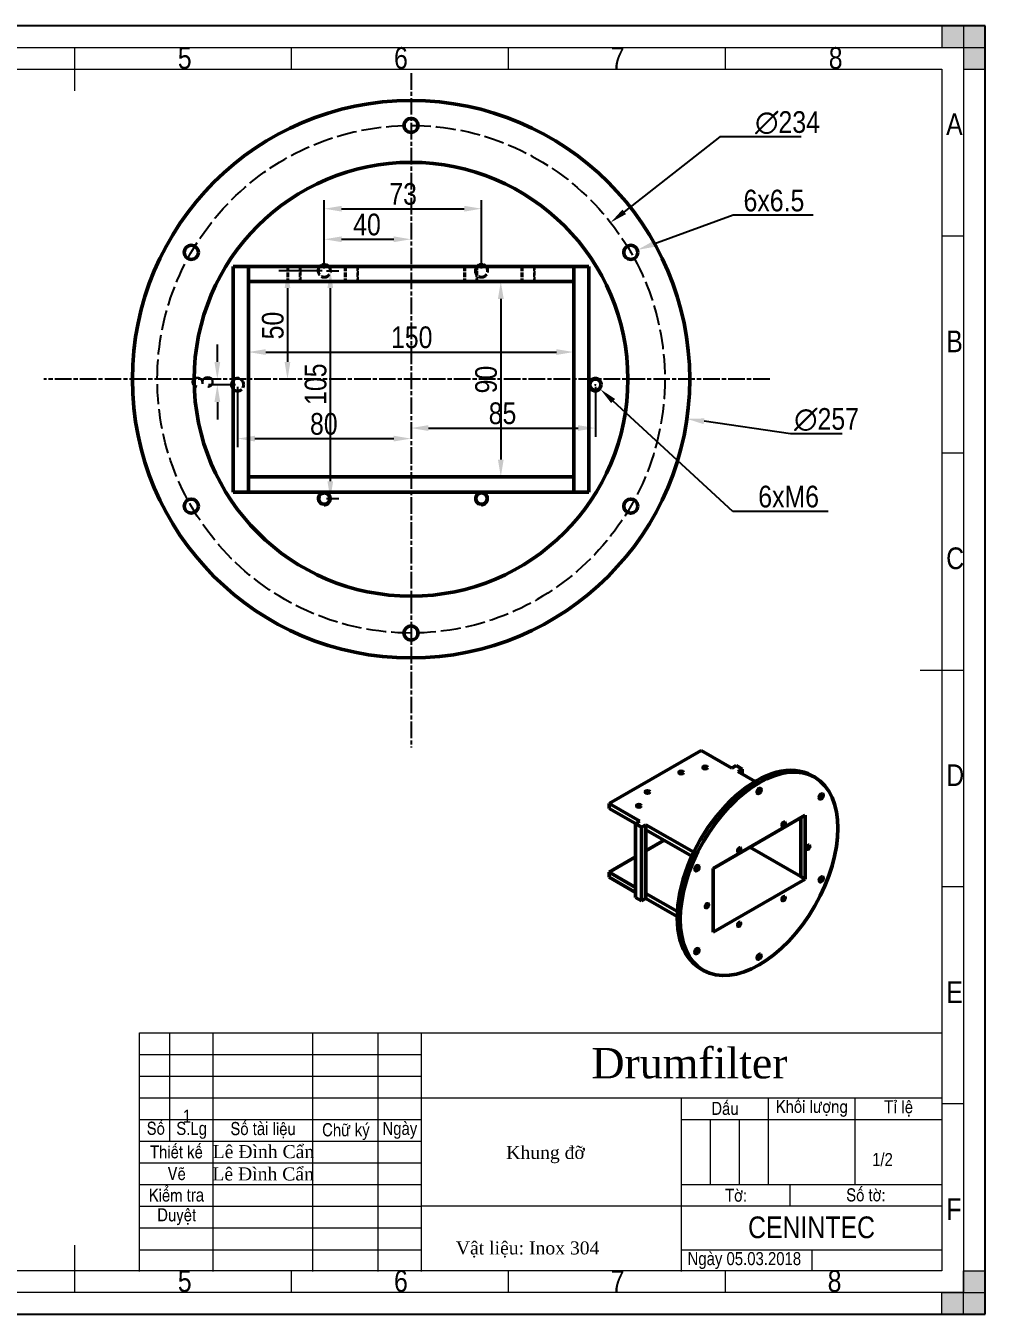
# Model space of a CAD drawing. Header units: millimetres. Extents: x 0 to 840, y 0 to 594.
# Drawn here: x 398 to 840, y 0 to 594 of the extents above; entities that cross this region are included whole.
import ezdxf

# ---------------------------------------------------------------- set-up
doc = ezdxf.new("R2010")
doc.units = ezdxf.units.MM
doc.header["$LTSCALE"] = 2
doc.linetypes.add('CHAIN', pattern=[0.7087, 0.4724, -0.0591, 0.1181, -0.0591])
doc.linetypes.add('DASHED', pattern=[0.2067, 0.1654, -0.0413])
for name, color, linetype, lineweight in [('Border (ANSI)', 7, 'Continuous', 70), ('Center Mark (ANSI)', 7, 'Continuous', 25), ('Co ban', 7, 'Continuous', 50), ('Dimension (ANSI)', 7, 'Continuous', 25), ('Hidden Narrow (ANSI)', 7, 'DASHED', 25), ('Sketch Geometry (ANSI)', 7, 'Continuous', 25), ('Symbol (ANSI)', 7, 'Continuous', 25)]:
    doc.layers.add(name, color=color, linetype=linetype, lineweight=lineweight)
for name, color, linetype, lineweight, true_color in [('Khung ban ve', 5, 'Continuous', 15, 0x0000ff), ('Manh', 7, 'DASHED', 25, 0x008000), ('Manh khung ten', 7, 'Continuous', 15, 0x994c4c), ('Net chu', 30, 'Continuous', 15, 0xff7f00), ('THIN', 5, 'Continuous', 15, 0x0000ff)]:
    doc.layers.add(name, color=color, linetype=linetype, lineweight=lineweight, true_color=true_color)
doc.styles.add('Linh_50', font='')
doc.styles.add('Note Text (ANSI)', font='')
doc.styles.add('StandardAM_ANSI', font='')
doc.styles.get('Linh_50').set_extended_font_data('VNI-Helve-Condense')
doc.styles.get('Note Text (ANSI)').set_extended_font_data('VNI-Helve-Condense')
doc.styles.get('StandardAM_ANSI').set_extended_font_data('VNI-Helve-Condense')
doc.dimstyles.new('Default - mm (ANSI)', dxfattribs={"dimscale": 2, "dimtxt": 5, "dimasz": 4, "dimexe": 2, "dimexo": 0.5, "dimgap": 0.8, "dimtad": 1, "dimtoh": 1, "dimdec": 0, "dimrnd": 1e-08, "dimzin": 4, "dimdsep": 46, "dimtxsty": 'StandardAM_ANSI', "dimcen": 0.09, "dimdle": 10, "dimclrd": 256, "dimclre": 256, "dimclrt": 256, "dimadec": 1, "dimazin": 1, "dimtfac": 0.61, "dimtofl": 0, "dimtmove": 0, "dimatfit": 3, "dimldrblk": 'DOT', "dimfxl": 1, "dimtolj": 1, "dimtzin": 4, "dimlwd": -1, "dimlwe": -1, "dimarcsym": 0})

# ---------------------------------------------------------------- blocks, each defined once
blk = doc.blocks.new('Borders A3_Thuong')
at = {"layer": 'THIN'}
for points in [[(420, 292), (420, 297), (410, 297), (410, 292)], [(420, 297), (415, 297), (415, 287), (420, 287)], [(415, 0), (415, 10), (420, 10), (420, 0)], [(420, 0), (410, 0), (410, 5), (420, 5)]]:
    blk.add_hatch(color=256, dxfattribs=at).paths.add_polyline_path(points)
at = {"layer": 'Khung ban ve'}
for p, q in [((210, 292), (210, 282)), ((20, 287), (410, 287)), ((410, 287), (410, 10)), ((405, 148.5), (415, 148.5)), ((225, 64.88), (410.02, 64.88)), ((225, 9.88), (225, 64.88)), ((232, 39.88), (232, 64.88)), ((242, 9.88), (242, 64.88)), ((265, 9.88), (265, 64.88)), ((280, 9.88), (280, 64.88)), ((290, 9.88), (290, 64.88)), ((410, 59.88), (410.02, 59.88)), ((410, 54.88), (410.02, 54.88)), ((225, 49.88), (410.02, 49.88)), ((350, 9.88), (350, 49.88)), ((370, 29.88), (370, 49.88)), ((390, 29.88), (390, 49.88)), ((225, 44.88), (290, 44.88)), ((350, 44.88), (410.02, 44.88)), ((225, 39.88), (290, 39.88)), ((410, 39.88), (410.02, 39.88)), ((410, 34.88), (410.02, 34.88)), ((350, 29.88), (410.02, 29.88)), ((375, 24.88), (375, 29.88)), ((410, 24.88), (290, 24.88)), ((410, 19.88), (410.02, 19.88)), ((210, 15.93), (210, 5)), ((410, 10), (20, 10))]:
    blk.add_line(p, q, dxfattribs=at)
at = {"layer": 'Manh khung ten', "lineweight": 25}
for p, q in [((420, 297), (0, 297)), ((420, 0), (420, 297)), ((0, 0), (420, 0))]:
    blk.add_line(p, q, dxfattribs=at)
at = {"layer": 'Manh khung ten'}
for p, q in [((0, 297), (420, 297)), ((420, 297), (420, 0)), ((15, 292), (415, 292)), ((260, 292), (260, 287)), ((310, 292), (310, 287)), ((360, 292), (360, 287)), ((415, 292), (415, 5)), ((414.97, 248.54), (409.98, 248.54)), ((414.98, 198.5), (410, 198.5)), ((414.98, 98.5), (410, 98.5)), ((225, 59.88), (290, 59.88)), ((225, 54.88), (290, 54.88)), ((415, 48.46), (410.02, 48.46)), ((356.67, 29.88), (356.67, 44.88)), ((363.33, 29.88), (363.33, 44.88)), ((225, 34.88), (290, 34.88)), ((225, 29.88), (290, 29.88)), ((225, 24.88), (290, 24.88)), ((225, 19.88), (290, 19.88)), ((225, 14.88), (290, 14.88)), ((350, 14.88), (410.02, 14.88)), ((380.01, 14.88), (380.01, 10)), ((260, 10), (260, 5)), ((310, 10), (310, 5)), ((360, 10), (360, 5)), ((415, 5), (15, 5)), ((420, 0), (0, 0))]:
    blk.add_line(p, q, dxfattribs=at)
at = {"layer": 'THIN'}
for p, q in [((420, 297), (410, 297)), ((410, 297), (410, 292)), ((420, 297), (415, 297)), ((415, 297), (415, 287)), ((420, 292), (420, 297)), ((420, 287), (420, 297)), ((410, 292), (420, 292)), ((415, 287), (420, 287)), ((415, 0), (415, 10)), ((415, 10), (420, 10)), ((420, 10), (420, 0)), ((410, 0), (410, 5)), ((410, 5), (420, 5)), ((420, 5), (420, 0)), ((420, 0), (410, 0)), ((420, 0), (415, 0))]:
    blk.add_line(p, q, dxfattribs=at)
at = {"layer": 'Border (ANSI)', "style": 'Note Text (ANSI)'}
for s, insert, char_height, width, attachment_point in [('\\fTimes New Roman|b0|i0;\\H7.0000;Drumfilter', (351.81, 57.82), 7, 59.8872, 5), ('Daáu', (360, 47.42), 3, 19.9371, 5), ('Khoái löôïng', (379.99, 47.45), 3, 19.9371, 5), ('Tæ leä', (400.02, 47.45), 3, 19.9948, 5), ('Soá', (228.76, 42.83), 3, 7.075, 5), ('Soá taøi lieäu', (253.49, 42.42), 3, 22.8599, 5), ('S.Lg', (237.02, 42.38), 3, 10.0576, 5), ('Chöõ kyù', (272.6, 42.08), 3, 15.0245, 5), ('Ngaøy', (285.03, 42.38), 3, 10.0163, 5), ('Thieát keá', (233.51, 37.41), 3, 16.9679, 5), ('\\fTimes New Roman|b0|i0;\\H3.0000;Lê Đình Cẩn', (253.58, 37.46), 3, 23.4118, 5), ('Veõ', (233.58, 32.4), 3, 17.0139, 5), ('\\fTimes New Roman|b0|i0;\\H3.0000;Lê Đình Cẩn', (253.51, 32.32), 3, 23.4118, 5), ('Kieåm tra', (233.51, 27.45), 3, 16.9779, 5), ('Tôø:', (362.55, 27.41), 3, 24.9188, 5), ('Soá tôø:', (392.49, 27.48), 3, 34.8305, 5), ('Duyeät', (233.58, 22.47), 3, 16.9779, 5), ('\\fVNI-Helve-Condense|b0|i0;\\H5.0000;CENINTEC', (379.95, 20), 5, 59.8872, 5), ('\\fVNI-Helve-Condense|b0|i0;Ngaøy 05.03.2018', (351.37, 12.37), 3, 30.0083, 4)]:
    blk.add_mtext(s, dxfattribs=dict(at, insert=insert, char_height=char_height, width=width, attachment_point=attachment_point))
at = {"layer": 'Net chu', "style": 'Linh_50'}
for s, p in [('5', (233.84, 287.08)), ('6', (283.69, 287.08)), ('7', (333.67, 287.08)), ('8', (383.92, 287.08)), ('A', (410.98, 271.79)), ('B', (411, 221.75)), ('C', (411, 171.75)), ('D', (411, 121.75)), ('E', (411.02, 71.72)), ('F', (411.02, 21.72)), ('5', (233.84, 5.16)), ('6', (283.69, 5.16)), ('7', (333.67, 5.16)), ('8', (383.67, 5.16))]:
    blk.add_text(s, height=5, dxfattribs=at).set_placement(p)
blk = doc.blocks.new('*D5')
at = {"layer": 'Defpoints', "color": 0, "transparency": 16777216}
for p in [(448.02, 449.29), (702.42, 412.8)]:
    blk.add_point(p, dxfattribs=at)
at = {"layer": 'Dimension (ANSI)', "transparency": 16777216}
for p, q in [((575.04, 431.04), (575.4, 431.04)), ((575.22, 430.86), (575.22, 431.22)), ((750.25, 405.93), (710.33, 411.66)), ((774.06, 405.93), (750.25, 405.93))]:
    blk.add_line(p, q, dxfattribs=at)
blk.add_solid([(710.52, 412.98), (710.14, 410.34), (702.42, 412.8)], dxfattribs=at)
at = {"layer": 'Dimension (ANSI)', "color": 150, "true_color": 0x0080ff, "transparency": 16777216, "insert": (751.85, 417.75), "char_height": 10, "attachment_point": 1, "style": 'StandardAM_ANSI'}
blk.add_mtext('\\A1;∅257', dxfattribs=at)
blk = doc.blocks.new('_Dot')
at = {"color": 0, "linetype": 'ByBlock', "lineweight": -2}
blk.add_line((-0.5, 0), (-1, 0), dxfattribs=at)
at = {"color": 0, "linetype": 'ByBlock', "const_width": 0.5}
blk.add_lwpolyline([(-0.25, 0, 1), (0.25, 0, 1)], format="xyb", close=True, dxfattribs=at)
blk = doc.blocks.new('*D16')
at = {"layer": 'Defpoints', "color": 0, "transparency": 16777216}
for p in [(667.25, 503.29), (483.19, 358.8)]:
    blk.add_point(p, dxfattribs=at)
at = {"layer": 'Dimension (ANSI)', "transparency": 16777216}
for p, q in [((717.58, 542.8), (673.54, 508.23)), ((755.15, 542.8), (717.58, 542.8)), ((575.04, 431.04), (575.4, 431.04)), ((575.22, 430.86), (575.22, 431.22))]:
    blk.add_line(p, q, dxfattribs=at)
blk.add_solid([(672.72, 509.28), (674.36, 507.18), (667.25, 503.29)], dxfattribs=at)
at = {"layer": 'Dimension (ANSI)', "color": 150, "true_color": 0x0080ff, "transparency": 16777216, "insert": (733.84, 554.62), "char_height": 10, "attachment_point": 1, "style": 'StandardAM_ANSI'}
blk.add_mtext('\\A1;∅234', dxfattribs=at)
blk = doc.blocks.new('*D17')
at = {"layer": 'Defpoints', "color": 0, "transparency": 16777216}
for p in [(673.49, 488.44), (679.6, 490.65)]:
    blk.add_point(p, dxfattribs=at)
at = {"layer": 'Dimension (ANSI)', "transparency": 16777216}
for p, q in [((723.77, 506.61), (687.12, 493.37)), ((760.59, 506.61), (723.77, 506.61)), ((676.36, 489.54), (676.72, 489.54)), ((676.54, 489.36), (676.54, 489.72))]:
    blk.add_line(p, q, dxfattribs=at)
blk.add_solid([(686.67, 494.62), (687.58, 492.11), (679.6, 490.65)], dxfattribs=at)
at = {"layer": 'Dimension (ANSI)', "color": 150, "true_color": 0x0080ff, "transparency": 16777216, "insert": (725.37, 518.43), "char_height": 10, "attachment_point": 1, "style": 'StandardAM_ANSI'}
blk.add_mtext('\\A1; \\fVNI-Helve-Condense|b0|i0;\\H10.0000;6x6.5', dxfattribs=at)
blk = doc.blocks.new('*D18')
at = {"layer": 'Defpoints', "color": 0, "transparency": 16777216}
for p in [(500.22, 443.57), (650.22, 443.57), (650.22, 443.57)]:
    blk.add_point(p, dxfattribs=at)
at = {"layer": 'Dimension (ANSI)', "transparency": 16777216}
blk.add_line((508.22, 443.57), (642.22, 443.57), dxfattribs=at)
for points in [[(508.22, 444.91), (508.22, 442.24), (500.22, 443.57)], [(642.22, 444.91), (642.22, 442.24), (650.22, 443.57)]]:
    blk.add_solid(points, dxfattribs=at)
at = {"layer": 'Dimension (ANSI)', "color": 150, "true_color": 0x0080ff, "transparency": 16777216, "insert": (565.98, 455.39), "char_height": 10, "attachment_point": 1, "style": 'StandardAM_ANSI'}
blk.add_mtext('\\A1;150', dxfattribs=at)
blk = doc.blocks.new('*D19')
at = {"layer": 'Defpoints', "color": 0, "transparency": 16777216}
for p in [(616.61, 476.04), (616.61, 386.04), (616.61, 386.04)]:
    blk.add_point(p, dxfattribs=at)
at = {"layer": 'Dimension (ANSI)', "transparency": 16777216}
blk.add_line((616.61, 468.04), (616.61, 394.04), dxfattribs=at)
for points in [[(615.28, 468.04), (617.95, 468.04), (616.61, 476.04)], [(615.28, 394.04), (617.95, 394.04), (616.61, 386.04)]]:
    blk.add_solid(points, dxfattribs=at)
at = {"layer": 'Dimension (ANSI)', "color": 150, "true_color": 0x0080ff, "transparency": 16777216, "insert": (604.8, 424.52), "char_height": 10, "attachment_point": 1, "rotation": 90, "style": 'StandardAM_ANSI'}
blk.add_mtext('\\A1;90', dxfattribs=at)
blk = doc.blocks.new('*D24')
at = {"layer": 'Defpoints', "color": 0, "transparency": 16777216}
for p in [(607.72, 509.66), (535.22, 481.04), (607.72, 481.04)]:
    blk.add_point(p, dxfattribs=at)
at = {"layer": 'Dimension (ANSI)', "transparency": 16777216}
for p, q in [((535.22, 482.04), (535.22, 513.66)), ((607.72, 482.04), (607.72, 513.66)), ((543.22, 509.66), (599.72, 509.66))]:
    blk.add_line(p, q, dxfattribs=at)
for points in [[(543.22, 510.99), (543.22, 508.32), (535.22, 509.66)], [(599.72, 510.99), (599.72, 508.32), (607.72, 509.66)]]:
    blk.add_solid(points, dxfattribs=at)
at = {"layer": 'Dimension (ANSI)', "color": 150, "true_color": 0x0080ff, "transparency": 16777216, "insert": (565.18, 521.47), "char_height": 10, "attachment_point": 1, "style": 'StandardAM_ANSI'}
blk.add_mtext('\\A1;73', dxfattribs=at)
blk = doc.blocks.new('*D25')
at = {"layer": 'Defpoints', "color": 0, "transparency": 16777216}
for p in [(575.22, 495.57), (535.22, 481.04), (575.22, 431.04)]:
    blk.add_point(p, dxfattribs=at)
at = {"layer": 'Dimension (ANSI)', "transparency": 16777216}
for p, q in [((535.22, 482.04), (535.22, 499.57)), ((543.22, 495.57), (567.22, 495.57))]:
    blk.add_line(p, q, dxfattribs=at)
for points in [[(543.22, 496.9), (543.22, 494.23), (535.22, 495.57)], [(567.22, 496.9), (567.22, 494.23), (575.22, 495.57)]]:
    blk.add_solid(points, dxfattribs=at)
at = {"layer": 'Dimension (ANSI)', "color": 150, "true_color": 0x0080ff, "transparency": 16777216, "insert": (548.54, 507.38), "char_height": 10, "attachment_point": 1, "style": 'StandardAM_ANSI'}
blk.add_mtext('\\A1;40', dxfattribs=at)
blk = doc.blocks.new('*D26')
at = {"layer": 'Defpoints', "color": 0, "transparency": 16777216}
for p in [(535.22, 481.04), (535.22, 376.04), (537.99, 376.04)]:
    blk.add_point(p, dxfattribs=at)
at = {"layer": 'Dimension (ANSI)', "transparency": 16777216}
for p, q in [((536.22, 481.04), (541.99, 481.04)), ((537.99, 473.04), (537.99, 384.04)), ((536.22, 376.04), (541.99, 376.04))]:
    blk.add_line(p, q, dxfattribs=at)
for points in [[(536.66, 473.04), (539.32, 473.04), (537.99, 481.04)], [(536.66, 384.04), (539.32, 384.04), (537.99, 376.04)]]:
    blk.add_solid(points, dxfattribs=at)
at = {"layer": 'Dimension (ANSI)', "color": 150, "true_color": 0x0080ff, "transparency": 16777216, "insert": (526.18, 419.21), "char_height": 10, "attachment_point": 1, "rotation": 90, "style": 'StandardAM_ANSI'}
blk.add_mtext('\\A1;105', dxfattribs=at)
blk = doc.blocks.new('*D27')
at = {"layer": 'Defpoints', "color": 0, "transparency": 16777216}
for p in [(535.22, 481.04), (518.25, 431.04), (575.22, 431.04)]:
    blk.add_point(p, dxfattribs=at)
at = {"layer": 'Dimension (ANSI)', "transparency": 16777216}
for p, q in [((534.22, 481.04), (514.25, 481.04)), ((518.25, 473.04), (518.25, 439.04))]:
    blk.add_line(p, q, dxfattribs=at)
for points in [[(516.91, 473.04), (519.58, 473.04), (518.25, 481.04)], [(516.91, 439.04), (519.58, 439.04), (518.25, 431.04)]]:
    blk.add_solid(points, dxfattribs=at)
at = {"layer": 'Dimension (ANSI)', "color": 150, "true_color": 0x0080ff, "transparency": 16777216, "insert": (506.43, 449.42), "char_height": 10, "attachment_point": 1, "rotation": 90, "style": 'StandardAM_ANSI'}
blk.add_mtext('\\A1;50', dxfattribs=at)
blk = doc.blocks.new('*D28')
at = {"layer": 'Defpoints', "color": 0, "transparency": 16777216}
for p in [(485.9, 431.04), (495.22, 428.54), (575.22, 431.04)]:
    blk.add_point(p, dxfattribs=at)
at = {"layer": 'Dimension (ANSI)', "transparency": 16777216}
for p, q in [((485.9, 439.04), (485.9, 447.04)), ((494.22, 428.54), (481.9, 428.54)), ((485.9, 420.54), (485.9, 412.54))]:
    blk.add_line(p, q, dxfattribs=at)
for points in [[(484.57, 439.04), (487.24, 439.04), (485.9, 431.04)], [(484.57, 420.54), (487.24, 420.54), (485.9, 428.54)]]:
    blk.add_solid(points, dxfattribs=at)
at = {"layer": 'Dimension (ANSI)', "color": 150, "true_color": 0x0080ff, "transparency": 16777216, "insert": (474.09, 426.6), "char_height": 10, "attachment_point": 1, "rotation": 90, "style": 'StandardAM_ANSI'}
blk.add_mtext('\\A1;3', dxfattribs=at)
blk = doc.blocks.new('*D29')
at = {"layer": 'Defpoints', "color": 0, "transparency": 16777216}
for p in [(495.22, 428.54), (575.22, 431.04), (575.22, 403.67)]:
    blk.add_point(p, dxfattribs=at)
at = {"layer": 'Dimension (ANSI)', "transparency": 16777216}
for p, q in [((495.22, 427.54), (495.22, 399.67)), ((503.22, 403.67), (567.22, 403.67))]:
    blk.add_line(p, q, dxfattribs=at)
for points in [[(503.22, 405), (503.22, 402.34), (495.22, 403.67)], [(567.22, 405), (567.22, 402.34), (575.22, 403.67)]]:
    blk.add_solid(points, dxfattribs=at)
at = {"layer": 'Dimension (ANSI)', "color": 150, "true_color": 0x0080ff, "transparency": 16777216, "insert": (528.64, 415.48), "char_height": 10, "attachment_point": 1, "style": 'StandardAM_ANSI'}
blk.add_mtext('\\A1;80', dxfattribs=at)
blk = doc.blocks.new('*D30')
at = {"layer": 'Defpoints', "color": 0, "transparency": 16777216}
for p in [(575.22, 431.04), (660.22, 428.54), (660.22, 408.54)]:
    blk.add_point(p, dxfattribs=at)
at = {"layer": 'Dimension (ANSI)', "transparency": 16777216}
for p, q in [((660.22, 427.54), (660.22, 404.54)), ((583.22, 408.54), (652.22, 408.54))]:
    blk.add_line(p, q, dxfattribs=at)
for points in [[(583.22, 409.88), (583.22, 407.21), (575.22, 408.54)], [(652.22, 409.88), (652.22, 407.21), (660.22, 408.54)]]:
    blk.add_solid(points, dxfattribs=at)
at = {"layer": 'Dimension (ANSI)', "color": 150, "true_color": 0x0080ff, "transparency": 16777216, "insert": (611.04, 420.36), "char_height": 10, "attachment_point": 1, "style": 'StandardAM_ANSI'}
blk.add_mtext('\\A1;85', dxfattribs=at)
blk = doc.blocks.new('*D31')
at = {"layer": 'Defpoints', "color": 0, "transparency": 16777216}
for p in [(657.91, 430.67), (662.53, 426.42)]:
    blk.add_point(p, dxfattribs=at)
at = {"layer": 'Dimension (ANSI)', "transparency": 16777216}
for p, q in [((660.04, 428.54), (660.4, 428.54)), ((660.22, 428.36), (660.22, 428.72)), ((723.65, 370.14), (668.41, 421)), ((767.53, 370.14), (723.65, 370.14))]:
    blk.add_line(p, q, dxfattribs=at)
blk.add_solid([(669.32, 421.98), (667.51, 420.02), (662.53, 426.42)], dxfattribs=at)
at = {"layer": 'Dimension (ANSI)', "color": 150, "true_color": 0x0080ff, "transparency": 16777216, "insert": (732.15, 381.96), "char_height": 10, "attachment_point": 1, "style": 'StandardAM_ANSI'}
blk.add_mtext('\\A1; \\fVNI-Helve-Condense|b0|i0;\\H10.0000;6xM6', dxfattribs=at)

msp = doc.modelspace()

# ---------------------------------------------------------------- linework, layer by layer
at = {"layer": 'Center Mark (ANSI)', "linetype": 'CHAIN', "ltscale": 8.113447}
for p, q in [((575.22, 572.19), (575.22, 261.27)), ((740.62, 431.04), (405.96, 431.04))]:
    msp.add_line(p, q, dxfattribs=at)
at = {"layer": 'Co ban'}
for p, q in [((493.22, 379.04), (493.22, 483.04)), ((500.22, 483.04), (493.22, 483.04)), ((500.22, 483.04), (500.22, 476.04)), ((650.22, 483.04), (500.22, 483.04)), ((650.22, 483.04), (657.22, 483.04)), ((650.22, 476.04), (650.22, 483.04)), ((657.22, 379.04), (657.22, 483.04)), ((500.22, 386.04), (500.22, 476.04)), ((500.22, 476.04), (650.22, 476.04)), ((650.22, 386.04), (650.22, 476.04)), ((500.22, 379.04), (500.22, 386.04)), ((500.22, 386.04), (650.22, 386.04)), ((650.22, 386.04), (650.22, 379.04)), ((493.22, 379.04), (500.22, 379.04)), ((650.22, 379.04), (500.22, 379.04)), ((650.22, 379.04), (657.22, 379.04)), ((666.56, 235.47), (708.99, 259.96)), ((723.13, 251.8), (708.99, 259.96)), ((723.13, 251.8), (725.11, 252.94)), ((725.11, 252.94), (727.94, 251.31)), ((725.96, 250.16), (727.94, 251.31)), ((733.88, 245.59), (725.96, 250.16)), ((727.94, 251.31), (727.94, 249.02)), ((760, 248.38), (761.42, 247.57)), ((680.7, 227.3), (666.56, 235.47)), ((666.56, 233.18), (666.56, 235.47)), ((678.72, 226.16), (666.56, 233.18)), ((680.7, 227.3), (678.72, 226.16)), ((678.72, 192.19), (678.72, 226.16)), ((678.72, 226.16), (681.55, 224.53)), ((714.5, 205.5), (756.93, 230)), ((754.95, 201.75), (754.95, 228.85)), ((756.93, 230), (756.93, 200.6)), ((683.53, 225.67), (681.55, 224.53)), ((681.55, 224.53), (681.55, 190.56)), ((683.53, 225.67), (683.53, 223.38)), ((705.56, 212.95), (683.53, 225.67)), ((683.53, 223.38), (683.53, 193.99)), ((704.71, 211.16), (683.53, 223.38)), ((692.02, 218.48), (683.53, 213.59)), ((754.95, 201.75), (731.47, 215.3)), ((678.72, 210.81), (666.56, 203.79)), ((678.72, 196.77), (666.56, 203.79)), ((666.56, 203.79), (666.56, 201.5)), ((714.5, 176.11), (714.5, 205.5)), ((678.72, 194.48), (666.56, 201.5)), ((756.93, 200.6), (714.5, 176.11)), ((754.95, 201.75), (756.93, 200.6)), ((678.72, 192.19), (681.55, 190.56)), ((681.55, 190.56), (683.53, 191.7)), ((683.53, 193.99), (683.53, 191.7)), ((698.03, 185.62), (683.53, 193.99)), ((697.96, 183.37), (683.53, 191.7)), ((708.6, 159.36), (710.02, 158.54))]:
    msp.add_line(p, q, dxfattribs=at)
for centre, radius in [((575.22, 431.04), 128.5), ((575.22, 548.04), 3.25), ((575.22, 431.04), 100), ((473.89, 489.54), 3.25), ((676.54, 489.54), 3.25), ((660.22, 428.54), 2.6), ((473.89, 372.54), 3.25), ((535.22, 376.04), 2.6), ((607.72, 376.04), 2.6), ((676.54, 372.54), 3.25), ((575.22, 314.04), 3.25)]:
    msp.add_circle(centre, radius, dxfattribs=at)
for centre, start, end in [((535.22, 481.04), 50.28486, 129.71514), ((607.72, 481.04), 50.28486, 129.71514), ((495.22, 428.54), 140.28486, 219.71514)]:
    msp.add_arc(centre, 2.6, start, end, dxfattribs=at)
msp.add_ellipse((734.3, 203.87), major_axis=(25.7, 44.51), ratio=0.57735, start_param=0, end_param=3.141593, dxfattribs=at)
for centre, major_axis in [((735.72, 203.05), (-25.7, -44.51)), ((699.79, 249.76), (1.04, 0)), ((710.83, 252.04), (1.04, 0)), ((684.24, 240.77), (1.04, 0)), ((735.72, 241.26), (0.65, 1.13)), ((764.37, 238.71), (0.65, 1.13)), ((680.28, 234.41), (1.04, 0)), ((747.03, 225.91), (0.52, 0.901)), ((726.52, 214.08), (0.52, 0.901)), ((758.34, 215.3), (0.52, 0.901)), ((707.06, 205.61), (0.65, 1.13)), ((764.37, 200.49), (0.65, 1.13)), ((747.03, 191.62), (0.52, 0.901)), ((711.67, 188.36), (0.52, 0.901)), ((726.52, 179.78), (0.52, 0.901)), ((707.06, 167.4), (0.65, 1.13)), ((735.72, 164.84), (0.65, 1.13))]:
    msp.add_ellipse(centre, major_axis=major_axis, ratio=0.57735, dxfattribs=at)
at = {"layer": 'Hidden Narrow (ANSI)', "ltscale": 6.666338}
for p, q in [((518.08, 483.04), (518.08, 476.04)), ((524.36, 476.04), (524.36, 483.04)), ((544.58, 483.04), (544.58, 476.04)), ((550.86, 476.04), (550.86, 483.04)), ((599.58, 483.04), (599.58, 476.04)), ((605.86, 476.04), (605.86, 483.04)), ((626.08, 483.04), (626.08, 476.04)), ((632.36, 476.04), (632.36, 483.04))]:
    msp.add_line(p, q, dxfattribs=at)
at = {"layer": 'Hidden Narrow (ANSI)', "ltscale": 13.528398}
for centre, start, end in [((535.22, 481.04), 140.45838, 39.54162), ((607.72, 481.04), 140.45838, 39.54162), ((495.22, 428.54), 230.45838, 129.54162)]:
    msp.add_arc(centre, 3.14, start, end, dxfattribs=at)
at = {"layer": 'Hidden Narrow (ANSI)', "ltscale": 5.26945}
for centre, start, end in [((535.22, 481.04), 39.54162, 140.45838), ((607.72, 481.04), 39.54162, 140.45838), ((495.22, 428.54), 129.54162, 230.45838)]:
    msp.add_arc(centre, 3.14, start, end, dxfattribs=at)
at = {"layer": 'Hidden Narrow (ANSI)', "ltscale": 1.802633}
for centre, start, end in [((660.22, 428.54), 162.738, 197.262), ((535.22, 376.04), 72.738, 107.262), ((607.72, 376.04), 72.738, 107.262)]:
    msp.add_arc(centre, 3.14, start, end, dxfattribs=at)
at = {"layer": 'Hidden Narrow (ANSI)', "ltscale": 21.584049}
for centre, start, end in [((660.22, 428.54), 197.262, 162.738), ((535.22, 376.04), 107.262, 72.738), ((607.72, 376.04), 107.262, 72.738)]:
    msp.add_arc(centre, 3.14, start, end, dxfattribs=at)
at = {"layer": 'Manh', "ltscale": 6.666338}
for p, q in [((518.62, 483.04), (518.62, 476.04)), ((523.82, 483.04), (523.82, 476.04)), ((545.12, 483.04), (545.12, 476.04)), ((550.32, 483.04), (550.32, 476.04)), ((600.12, 483.04), (600.12, 476.04)), ((605.32, 483.04), (605.32, 476.04)), ((626.62, 483.04), (626.62, 476.04)), ((631.82, 483.04), (631.82, 476.04))]:
    msp.add_line(p, q, dxfattribs=at)
at = {"layer": 'Manh', "ltscale": 12.125056}
for centre, start, end in [((535.22, 481.04), 129.71514, 50.28486), ((607.72, 481.04), 129.71514, 50.28486), ((495.22, 428.54), 219.71514, 140.28486)]:
    msp.add_arc(centre, 2.6, start, end, dxfattribs=at)
at = {"layer": 'Sketch Geometry (ANSI)', "linetype": 'DASHED', "ltscale": 27.785313}
msp.add_circle((575.22, 431.04), 117, dxfattribs=at)

# ---------------------------------------------------------------- block references
at = {"xscale": 2, "yscale": 2, "zscale": 2}
msp.add_blockref('Borders A3_Thuong', (0, 0), dxfattribs=at)

# ---------------------------------------------------------------- texts
at = {"layer": 'Symbol (ANSI)', "insert": (469.97, 94.29), "char_height": 6, "attachment_point": 1, "style": 'Note Text (ANSI)'}
msp.add_mtext('{\\fVNI-Helve-Condense|b0|i0;1}', dxfattribs=at)
at = {"layer": 'Symbol (ANSI)', "char_height": 6, "attachment_point": 1, "style": 'Note Text (ANSI)'}
for s, insert, width in [('{\\fTimes New Roman|b0|i0;\\H6.0000;Khung đỡ}', (619.12, 77.58), 36.2745), ('{\\fVNI-Helve-Condense|b0|i0;1/2}', (787.84, 74.32), 10.4478), ('{\\fTimes New Roman|b0|i0;\\H6.0000;Vật liệu: Inox 304}', (595.89, 33.57), 66.2255)]:
    msp.add_mtext(s, dxfattribs=dict(at, insert=insert, width=width))

# ---------------------------------------------------------------- dimensions: what is measured, and where the dimension line sits
at = {"layer": 'Dimension (ANSI)'}
for p1, p2, picture, middle in [((483.19, 358.8), (667.25, 503.29), '*D16', (744.5, 542.8)), ((448.02, 449.29), (702.42, 412.8), '*D5', (750.25, 405.93))]:
    dim = msp.add_diameter_dim_2p(p1=p1, p2=p2, dimstyle='Default - mm (ANSI)', override={"dimgap": 0.8, "dimtih": 1, "dimdec": 0, "dimlfac": 1, "dimtol": 0, "dimlim": 0, "dimtp": 0, "dimtm": 0, "dimtdec": 2}, dxfattribs=at)
    dim.commit()
    dim.dimension.update_dxf_attribs({"geometry": picture, "text_midpoint": middle, "dimtype": 163})
for base, p1, p2, angle, override, picture, middle in [((607.71756026, 509.65540114), (535.21756026, 481.0443739), (607.71756026, 481.0443739), 180, {"dimgap": 0.8, "dimtoh": 0, "dimdec": 0, "dimtol": 0, "dimlim": 0, "dimtp": 0, "dimtm": 0, "dimtdec": 2, "dimatfit": 1}, '*D24', (571.46756026, 509.65540114)), ((575.22, 495.57), (535.22, 481.04), (575.22, 431.04), 180, {"dimgap": 0.8, "dimtoh": 0, "dimdec": 0, "dimse2": 1, "dimtol": 0, "dimlim": 0, "dimtp": 0, "dimtm": 0, "dimtdec": 2, "dimatfit": 1}, '*D25', (555.22, 495.57)), ((518.25, 431.04), (535.22, 481.04), (575.22, 431.04), 90, {"dimgap": 0.8, "dimtoh": 0, "dimdec": 0, "dimse2": 1, "dimtol": 0, "dimlim": 0, "dimtp": 0, "dimtm": 0, "dimtdec": 2, "dimatfit": 1}, '*D27', (518.25, 456.04)), ((537.99, 376.04), (535.22, 481.04), (535.22, 376.04), 90, {"dimgap": 0.8, "dimtoh": 0, "dimdec": 0, "dimtol": 0, "dimlim": 0, "dimtp": 0, "dimtm": 0, "dimtdec": 2, "dimatfit": 1}, '*D26', (537.99, 428.54)), ((616.61, 386.04), (616.61, 476.04), (616.61, 386.04), 270, {"dimgap": 0.8, "dimtoh": 0, "dimdec": 0, "dimse1": 1, "dimse2": 1, "dimtol": 0, "dimlim": 0, "dimtp": 0, "dimtm": 0, "dimtdec": 2, "dimatfit": 1}, '*D19', (616.61, 431.04)), ((485.90328603, 431.0443739), (495.21756026, 428.5443739), (575.21756026, 431.0443739), 90, {"dimgap": 0.8, "dimtoh": 0, "dimdec": 0, "dimse2": 1, "dimtol": 0, "dimlim": 0, "dimtp": 0, "dimtm": 0, "dimtdec": 2, "dimatfit": 1}, '*D28', (485.90328603, 429.7943739)), ((575.22, 403.67), (495.22, 428.54), (575.22, 431.04), 180, {"dimgap": 0.8, "dimtoh": 0, "dimdec": 0, "dimse2": 1, "dimtol": 0, "dimlim": 0, "dimtp": 0, "dimtm": 0, "dimtdec": 2, "dimatfit": 1}, '*D29', (535.22, 403.67)), ((660.22, 408.54), (575.22, 431.04), (660.22, 428.54), 180, {"dimgap": 0.8, "dimtoh": 0, "dimdec": 0, "dimse1": 1, "dimtol": 0, "dimlim": 0, "dimtp": 0, "dimtm": 0, "dimtdec": 2, "dimatfit": 1}, '*D30', (617.72, 408.54))]:
    dim = msp.add_linear_dim(base=base, p1=p1, p2=p2, angle=angle, dimstyle='Default - mm (ANSI)', override=override, dxfattribs=at)
    dim.commit()
    dim.dimension.update_dxf_attribs({"geometry": picture, "text_midpoint": middle, "dimtype": 160})
for p1, p2, text, picture, middle in [((673.49, 488.44), (679.6, 490.65), ' \\fVNI-Helve-Condense|b0|i0;\\H10.0000;6x6.5', '*D17', (742.98, 506.61)), ((657.91, 430.67), (662.53, 426.42), ' \\fVNI-Helve-Condense|b0|i0;\\H10.0000;6xM6', '*D31', (749.84, 370.14))]:
    dim = msp.add_diameter_dim_2p(p1=p1, p2=p2, text=text, dimstyle='Default - mm (ANSI)', override={"dimgap": 0.8, "dimtih": 1, "dimdec": 0, "dimlfac": 1, "dimtol": 0, "dimlim": 0, "dimtp": 0, "dimtm": 0, "dimtdec": 2}, dxfattribs=at)
    dim.commit()
    dim.dimension.update_dxf_attribs({"geometry": picture, "text_midpoint": middle, "dimtype": 163})
dim = msp.add_linear_dim(base=(650.22, 443.57), p1=(500.22, 443.57), p2=(650.22, 443.57), dimstyle='Default - mm (ANSI)', override={"dimgap": 0.8, "dimtoh": 0, "dimdec": 0, "dimse1": 1, "dimse2": 1, "dimtol": 0, "dimlim": 0, "dimtp": 0, "dimtm": 0, "dimtdec": 2, "dimatfit": 1}, dxfattribs=at)
dim.commit()
dim.dimension.update_dxf_attribs({"geometry": '*D18', "text_midpoint": (575.22, 443.57), "dimtype": 160})

doc.saveas('drawing.dxf')
